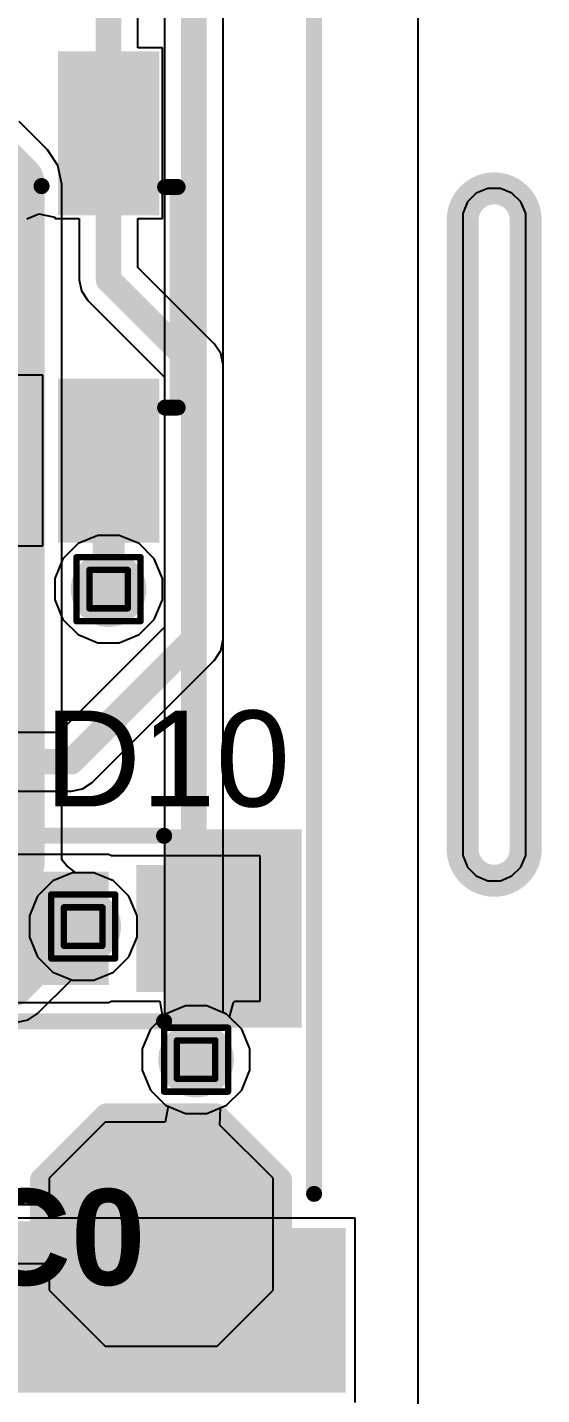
# Model space of a CAD drawing. Header units: inches. Extents: x -22 to 5433, y -13 to 5447.
# Drawn here: x 63.86 to 67.94, y 8.66 to 19.52 of the extents above; entities that cross this region are included whole.
import ezdxf

# ---------------------------------------------------------------- set-up
doc = ezdxf.new("R2010")
doc.units = ezdxf.units.IN
for name, color, linetype in [('Board_outline', 216, 'Continuous'), ('Bottom Layer', 5, 'Continuous'), ('Bottom Overlay', 54, 'Continuous'), ('Bottom Paste', 16, 'Continuous'), ('Bottom Solder', 6, 'Continuous'), ('Drill Drawing', 1, 'Continuous'), ('Ground', 16, 'Continuous'), ('Multi-Layer', 9, 'Continuous'), ('Power', 76, 'Continuous'), ('Top Layer', 1, 'Continuous'), ('Top Overlay', 2, 'Continuous'), ('Top Paste', 8, 'Continuous'), ('Top Solder', 216, 'Continuous'), ('Via Holes', 16, 'Continuous')]:
    doc.layers.add(name, color=color, linetype=linetype)
doc.styles.add('Arial', font='', dxfattribs={"height": 0.2})
doc.styles.add('Arial_Bold', font='', dxfattribs={"height": 0.2})
doc.styles.get('Arial').set_extended_font_data('Arial')
doc.styles.get('Arial_Bold').set_extended_font_data('Arial', bold=True)

msp = doc.modelspace()

# ---------------------------------------------------------------- hatches: boundary and pattern name
at = {"layer": 'Bottom Layer'}
h = msp.add_hatch(color=5, dxfattribs=at)
edge = h.paths.add_edge_path()
edge.add_arc((64.5, 15.061), 0.3, 0, 360)
h = msp.add_hatch(color=5, dxfattribs=at)
edge = h.paths.add_edge_path()
edge.add_arc((64.299, 12.382), 0.3, 0, 360)
h = msp.add_hatch(color=5, dxfattribs=at)
edge = h.paths.add_edge_path()
edge.add_arc((65.195, 11.324), 0.3, 0, 360)
msp.add_hatch(color=5, dxfattribs=at).paths.add_polyline_path([(66.331, 9.938), (66.331, 8.728), (63.631, 8.728), (63.631, 9.938)])
at = {"layer": 'Bottom Paste'}
msp.add_hatch(color=16, dxfattribs=at).paths.add_polyline_path([(66.331, 9.938), (66.331, 8.728), (63.631, 8.728), (63.631, 9.938)])
at = {"layer": 'Bottom Solder'}
msp.add_hatch(color=6, dxfattribs=at).paths.add_polyline_path([(66.382, 9.988), (66.382, 8.678), (63.581, 8.678), (63.581, 9.988)])
at = {"layer": 'Ground'}
h = msp.add_hatch(color=16, dxfattribs=at)
edge = h.paths.add_edge_path()
edge.add_arc((64.5, 15.061), 0.3, 0, 360)
h = msp.add_hatch(color=16, dxfattribs=at)
edge = h.paths.add_edge_path()
edge.add_arc((64.299, 12.382), 0.3, 0, 360)
h = msp.add_hatch(color=16, dxfattribs=at)
edge = h.paths.add_edge_path()
edge.add_arc((65.195, 11.324), 0.3, 0, 360)
at = {"layer": 'Power'}
h = msp.add_hatch(color=76, dxfattribs=at)
edge = h.paths.add_edge_path()
edge.add_arc((64.5, 15.061), 0.3, 0, 360)
h = msp.add_hatch(color=76, dxfattribs=at)
edge = h.paths.add_edge_path()
edge.add_arc((64.299, 12.382), 0.3, 0, 360)
h = msp.add_hatch(color=76, dxfattribs=at)
edge = h.paths.add_edge_path()
edge.add_arc((65.195, 11.324), 0.3, 0, 360)
at = {"layer": 'Top Layer'}
for points in [[(64.2, 18.133), (64.2, 19.233), (64.8, 19.233), (64.8, 18.133)], [(64.2, 15.533), (64.2, 16.633), (64.8, 16.633), (64.8, 15.533)], [(61.334, 11.916), (64.5, 11.916), (64.5, 12.816), (61.334, 12.816)], [(64.776, 12.816), (65.576, 12.816), (65.576, 11.916), (64.776, 11.916)], [(64.536, 9.176), (65.298, 9.176), (65.679, 9.557), (65.679, 10.319), (65.298, 10.7), (64.536, 10.7), (64.155, 10.319), (64.155, 9.557)]]:
    msp.add_hatch(color=1, dxfattribs=at).paths.add_polyline_path(points)
h = msp.add_hatch(color=1, dxfattribs=at)
edge = h.paths.add_edge_path()
edge.add_arc((64.5, 15.061), 0.3, 0, 360)
h = msp.add_hatch(color=1, dxfattribs=at)
edge = h.paths.add_edge_path()
edge.add_arc((64.299, 12.382), 0.3, 0, 360)
h = msp.add_hatch(color=1, dxfattribs=at)
edge = h.paths.add_edge_path()
edge.add_arc((65.195, 11.324), 0.3, 0, 360)
at = {"layer": 'Top Overlay'}
for points in [[(66.033, 13.154), (64.941, 13.154), (64.941, 12.849), (66.033, 12.849)], [(66.033, 12.875), (65.601, 12.875), (65.601, 11.859), (66.033, 11.859)], [(66.033, 11.884), (64.941, 11.884), (64.941, 11.579), (66.033, 11.579)]]:
    msp.add_hatch(color=2, dxfattribs=at).paths.add_polyline_path(points)
at = {"layer": 'Top Paste'}
for points in [[(64.2, 18.133), (64.2, 19.233), (64.8, 19.233), (64.8, 18.133)], [(64.2, 15.533), (64.2, 16.633), (64.8, 16.633), (64.8, 15.533)], [(64.776, 12.816), (65.576, 12.816), (65.576, 11.916), (64.776, 11.916)], [(64.536, 9.176), (65.298, 9.176), (65.679, 9.557), (65.679, 10.319), (65.298, 10.7), (64.536, 10.7), (64.155, 10.319), (64.155, 9.557)]]:
    msp.add_hatch(color=8, dxfattribs=at).paths.add_polyline_path(points)
at = {"layer": 'Top Solder'}
for points in [[(64.098, 18.031), (64.098, 19.334), (64.902, 19.334), (64.902, 18.031)], [(63.148, 15.431), (63.148, 16.734), (63.952, 16.734), (63.952, 15.431)], [(64.098, 15.431), (64.098, 16.734), (64.902, 16.734), (64.902, 15.431)], [(64.721, 12.871), (65.631, 12.871), (65.631, 11.861), (64.721, 11.861)], [(64.485, 9.074), (65.348, 9.074), (65.78, 9.506), (65.78, 10.369), (65.348, 10.801), (64.485, 10.801), (64.053, 10.369), (64.053, 9.506)]]:
    msp.add_hatch(color=216, dxfattribs=at).paths.add_polyline_path(points)
at = {"layer": 'Via Holes'}
h = msp.add_hatch(color=7, dxfattribs=at)
edge = h.paths.add_edge_path()
edge.add_arc((64.5, 15.061), 0.15, 0, 360)
h = msp.add_hatch(color=7, dxfattribs=at)
edge = h.paths.add_edge_path()
edge.add_arc((64.299, 12.382), 0.15, 0, 360)
h = msp.add_hatch(color=7, dxfattribs=at)
edge = h.paths.add_edge_path()
edge.add_arc((65.195, 11.324), 0.15, 0, 360)

# ---------------------------------------------------------------- linework, layer by layer
at = {"layer": 'Board_outline'}
for points in [[(67.311, 17.995, 0.254, 0.254, -1), (67.811, 17.995, 0.254, 0.254, 0)], [(67.311, 12.995, 0.254, 0.254, 0), (67.311, 17.995, 0.254, 0.254, 0)], [(67.811, 12.995, 0.254, 0.254, 0), (67.811, 17.995, 0.254, 0.254, 0)], [(67.811, 12.995, 0.254, 0.254, -1), (67.311, 12.995, 0.254, 0.254, 0)]]:
    msp.add_lwpolyline(points, format="xyseb", dxfattribs=at)
for points in [[(67.247, 17.995, 0.127, 0.127, 1), (67.374, 17.995, 0.127, 0.127, 1)], [(67.247, 17.995, 0.127, 0.127, 1), (67.374, 17.995, 0.127, 0.127, 1)], [(67.747, 17.995, 0.127, 0.127, 1), (67.874, 17.995, 0.127, 0.127, 1)], [(67.747, 17.995, 0.127, 0.127, 1), (67.874, 17.995, 0.127, 0.127, 1)], [(67.247, 12.995, 0.127, 0.127, 1), (67.374, 12.995, 0.127, 0.127, 1)], [(67.247, 12.995, 0.127, 0.127, 1), (67.374, 12.995, 0.127, 0.127, 1)], [(67.747, 12.995, 0.127, 0.127, 1), (67.874, 12.995, 0.127, 0.127, 1)], [(67.747, 12.995, 0.127, 0.127, 1), (67.874, 12.995, 0.127, 0.127, 1)]]:
    msp.add_lwpolyline(points, format="xyseb", close=True, dxfattribs=at)
at = {"layer": 'Bottom Layer'}
for p, q in [((66.954, 34.132), (66.954, 5.517)), ((64.014, 18.552), (63.791, 18.775)), ((64.098, 18.426), (64.014, 18.552)), ((64.128, 18.278), (64.098, 18.426)), ((64.128, 12.911), (64.128, 18.278)), ((64.167, 12.865), (64.128, 12.911)), ((64.241, 12.809), (64.167, 12.865)), ((64.384, 12.809), (64.241, 12.809)), ((64.54, 12.744), (64.384, 12.809)), ((64.661, 12.624), (64.54, 12.744)), ((64.726, 12.467), (64.661, 12.624)), ((64.726, 12.297), (64.726, 12.467)), ((64.661, 12.14), (64.726, 12.297)), ((64.54, 12.02), (64.661, 12.14)), ((63.937, 11.69), (64.205, 11.959)), ((64.205, 11.959), (64.214, 11.955)), ((64.214, 11.955), (64.384, 11.955)), ((64.384, 11.955), (64.54, 12.02)), ((65.11, 11.751), (64.953, 11.686)), ((65.28, 11.751), (65.11, 11.751)), ((65.437, 11.686), (65.28, 11.751)), ((63.772, 11.622), (63.861, 11.64)), ((63.861, 11.64), (63.937, 11.69)), ((64.953, 11.686), (64.833, 11.566)), ((65.557, 11.566), (65.437, 11.686)), ((64.833, 11.566), (64.768, 11.409)), ((65.622, 11.409), (65.557, 11.566)), ((64.768, 11.409), (64.768, 11.24)), ((65.622, 11.24), (65.622, 11.409)), ((64.768, 11.24), (64.833, 11.083)), ((65.557, 11.083), (65.622, 11.24)), ((64.833, 11.083), (64.953, 10.962)), ((65.437, 10.962), (65.557, 11.083)), ((64.953, 10.962), (65.11, 10.897)), ((65.11, 10.897), (65.28, 10.897)), ((65.28, 10.897), (65.437, 10.962)), ((66.458, 10.065), (63.511, 10.065)), ((66.458, 8.601), (66.458, 10.065))]:
    msp.add_line(p, q, dxfattribs=at)
for points in [[(63.373, 18.644, 0.508, 0.508, 0), (63.74, 18.278, 0.508, 0.508, 0)], [(63.74, 12.894, 0.508, 0.508, 0), (63.74, 18.278, 0.508, 0.508, 0)], [(63.278, 12.433, 0.508, 0.508, 0), (63.74, 12.894, 0.508, 0.508, 0)], [(63.772, 11.855, 0.203, 0.203, 0), (64.299, 12.382, 0.203, 0.203, 0)], [(60.404, 11.855, 0.203, 0.203, 0), (63.772, 11.855, 0.203, 0.203, 0)]]:
    msp.add_lwpolyline(points, format="xyseb", dxfattribs=at)
for points in [[(63.613, 18.278, 0.254, 0.254, 1), (63.867, 18.278, 0.254, 0.254, 1)], [(63.613, 18.278, 0.254, 0.254, 1), (63.867, 18.278, 0.254, 0.254, 1)], [(63.613, 12.894, 0.254, 0.254, 1), (63.867, 12.894, 0.254, 0.254, 1)], [(63.613, 12.894, 0.254, 0.254, 1), (63.867, 12.894, 0.254, 0.254, 1)], [(64.248, 12.382, 0.102, 0.102, 1), (64.349, 12.382, 0.102, 0.102, 1)], [(63.721, 11.855, 0.102, 0.102, 1), (63.823, 11.855, 0.102, 0.102, 1)], [(63.721, 11.855, 0.102, 0.102, 1), (63.823, 11.855, 0.102, 0.102, 1)]]:
    msp.add_lwpolyline(points, format="xyseb", close=True, dxfattribs=at)
at = {"layer": 'Bottom Overlay'}
msp.add_lwpolyline([(66.132, 10.258, 0.127, 0.127, 0), (66.132, 20.947, 0.127, 0.127, 0)], format="xyseb", dxfattribs=at)
msp.add_lwpolyline([(66.1, 10.258, 0.0637, 0.0637, 1), (66.163, 10.258, 0.0637, 0.0637, 1)], format="xyseb", close=True, dxfattribs=at)
at = {"layer": 'Drill Drawing'}
for points in [[(64.246, 15.315, 0.0508, 0.0508, 0), (64.754, 15.315, 0.0508, 0.0508, 0)], [(64.246, 14.807, 0.0508, 0.0508, 0), (64.246, 15.315, 0.0508, 0.0508, 0)], [(64.754, 14.807, 0.0508, 0.0508, 0), (64.754, 15.315, 0.0508, 0.0508, 0)], [(64.348, 15.214, 0.0508, 0.0508, 0), (64.652, 15.214, 0.0508, 0.0508, 0)], [(64.348, 14.909, 0.0508, 0.0508, 0), (64.348, 15.214, 0.0508, 0.0508, 0)], [(64.652, 14.909, 0.0508, 0.0508, 0), (64.652, 15.214, 0.0508, 0.0508, 0)], [(64.348, 14.909, 0.0508, 0.0508, 0), (64.652, 14.909, 0.0508, 0.0508, 0)], [(64.246, 14.807, 0.0508, 0.0508, 0), (64.754, 14.807, 0.0508, 0.0508, 0)], [(64.045, 12.636, 0.0508, 0.0508, 0), (64.553, 12.636, 0.0508, 0.0508, 0)], [(64.045, 12.128, 0.0508, 0.0508, 0), (64.045, 12.636, 0.0508, 0.0508, 0)], [(64.553, 12.128, 0.0508, 0.0508, 0), (64.553, 12.636, 0.0508, 0.0508, 0)], [(64.146, 12.534, 0.0508, 0.0508, 0), (64.451, 12.534, 0.0508, 0.0508, 0)], [(64.146, 12.229, 0.0508, 0.0508, 0), (64.146, 12.534, 0.0508, 0.0508, 0)], [(64.451, 12.229, 0.0508, 0.0508, 0), (64.451, 12.534, 0.0508, 0.0508, 0)], [(64.146, 12.229, 0.0508, 0.0508, 0), (64.451, 12.229, 0.0508, 0.0508, 0)], [(64.045, 12.128, 0.0508, 0.0508, 0), (64.553, 12.128, 0.0508, 0.0508, 0)], [(64.941, 11.578, 0.0508, 0.0508, 0), (65.449, 11.578, 0.0508, 0.0508, 0)], [(64.941, 11.07, 0.0508, 0.0508, 0), (64.941, 11.578, 0.0508, 0.0508, 0)], [(65.449, 11.07, 0.0508, 0.0508, 0), (65.449, 11.578, 0.0508, 0.0508, 0)], [(65.042, 11.477, 0.0508, 0.0508, 0), (65.347, 11.477, 0.0508, 0.0508, 0)], [(65.042, 11.172, 0.0508, 0.0508, 0), (65.042, 11.477, 0.0508, 0.0508, 0)], [(65.347, 11.172, 0.0508, 0.0508, 0), (65.347, 11.477, 0.0508, 0.0508, 0)], [(65.042, 11.172, 0.0508, 0.0508, 0), (65.347, 11.172, 0.0508, 0.0508, 0)], [(64.941, 11.07, 0.0508, 0.0508, 0), (65.449, 11.07, 0.0508, 0.0508, 0)]]:
    msp.add_lwpolyline(points, format="xyseb", dxfattribs=at)
for points in [[(64.233, 15.315, 0.0254, 0.0254, 1), (64.259, 15.315, 0.0254, 0.0254, 1)], [(64.233, 15.315, 0.0254, 0.0254, 1), (64.259, 15.315, 0.0254, 0.0254, 1)], [(64.741, 15.315, 0.0254, 0.0254, 1), (64.767, 15.315, 0.0254, 0.0254, 1)], [(64.741, 15.315, 0.0254, 0.0254, 1), (64.767, 15.315, 0.0254, 0.0254, 1)], [(64.335, 15.214, 0.0254, 0.0254, 1), (64.36, 15.214, 0.0254, 0.0254, 1)], [(64.335, 15.214, 0.0254, 0.0254, 1), (64.36, 15.214, 0.0254, 0.0254, 1)], [(64.64, 15.214, 0.0254, 0.0254, 1), (64.665, 15.214, 0.0254, 0.0254, 1)], [(64.64, 15.214, 0.0254, 0.0254, 1), (64.665, 15.214, 0.0254, 0.0254, 1)], [(64.335, 14.909, 0.0254, 0.0254, 1), (64.36, 14.909, 0.0254, 0.0254, 1)], [(64.335, 14.909, 0.0254, 0.0254, 1), (64.36, 14.909, 0.0254, 0.0254, 1)], [(64.64, 14.909, 0.0254, 0.0254, 1), (64.665, 14.909, 0.0254, 0.0254, 1)], [(64.64, 14.909, 0.0254, 0.0254, 1), (64.665, 14.909, 0.0254, 0.0254, 1)], [(64.233, 14.807, 0.0254, 0.0254, 1), (64.259, 14.807, 0.0254, 0.0254, 1)], [(64.233, 14.807, 0.0254, 0.0254, 1), (64.259, 14.807, 0.0254, 0.0254, 1)], [(64.741, 14.807, 0.0254, 0.0254, 1), (64.767, 14.807, 0.0254, 0.0254, 1)], [(64.741, 14.807, 0.0254, 0.0254, 1), (64.767, 14.807, 0.0254, 0.0254, 1)], [(64.032, 12.636, 0.0254, 0.0254, 1), (64.057, 12.636, 0.0254, 0.0254, 1)], [(64.032, 12.636, 0.0254, 0.0254, 1), (64.057, 12.636, 0.0254, 0.0254, 1)], [(64.54, 12.636, 0.0254, 0.0254, 1), (64.565, 12.636, 0.0254, 0.0254, 1)], [(64.54, 12.636, 0.0254, 0.0254, 1), (64.565, 12.636, 0.0254, 0.0254, 1)], [(64.133, 12.534, 0.0254, 0.0254, 1), (64.159, 12.534, 0.0254, 0.0254, 1)], [(64.133, 12.534, 0.0254, 0.0254, 1), (64.159, 12.534, 0.0254, 0.0254, 1)], [(64.438, 12.534, 0.0254, 0.0254, 1), (64.464, 12.534, 0.0254, 0.0254, 1)], [(64.438, 12.534, 0.0254, 0.0254, 1), (64.464, 12.534, 0.0254, 0.0254, 1)], [(64.133, 12.229, 0.0254, 0.0254, 1), (64.159, 12.229, 0.0254, 0.0254, 1)], [(64.133, 12.229, 0.0254, 0.0254, 1), (64.159, 12.229, 0.0254, 0.0254, 1)], [(64.438, 12.229, 0.0254, 0.0254, 1), (64.464, 12.229, 0.0254, 0.0254, 1)], [(64.438, 12.229, 0.0254, 0.0254, 1), (64.464, 12.229, 0.0254, 0.0254, 1)], [(64.032, 12.128, 0.0254, 0.0254, 1), (64.057, 12.128, 0.0254, 0.0254, 1)], [(64.032, 12.128, 0.0254, 0.0254, 1), (64.057, 12.128, 0.0254, 0.0254, 1)], [(64.54, 12.128, 0.0254, 0.0254, 1), (64.565, 12.128, 0.0254, 0.0254, 1)], [(64.54, 12.128, 0.0254, 0.0254, 1), (64.565, 12.128, 0.0254, 0.0254, 1)], [(64.928, 11.578, 0.0254, 0.0254, 1), (64.953, 11.578, 0.0254, 0.0254, 1)], [(64.928, 11.578, 0.0254, 0.0254, 1), (64.953, 11.578, 0.0254, 0.0254, 1)], [(65.436, 11.578, 0.0254, 0.0254, 1), (65.461, 11.578, 0.0254, 0.0254, 1)], [(65.436, 11.578, 0.0254, 0.0254, 1), (65.461, 11.578, 0.0254, 0.0254, 1)], [(65.03, 11.477, 0.0254, 0.0254, 1), (65.055, 11.477, 0.0254, 0.0254, 1)], [(65.03, 11.477, 0.0254, 0.0254, 1), (65.055, 11.477, 0.0254, 0.0254, 1)], [(65.334, 11.477, 0.0254, 0.0254, 1), (65.36, 11.477, 0.0254, 0.0254, 1)], [(65.334, 11.477, 0.0254, 0.0254, 1), (65.36, 11.477, 0.0254, 0.0254, 1)], [(65.03, 11.172, 0.0254, 0.0254, 1), (65.055, 11.172, 0.0254, 0.0254, 1)], [(65.03, 11.172, 0.0254, 0.0254, 1), (65.055, 11.172, 0.0254, 0.0254, 1)], [(65.334, 11.172, 0.0254, 0.0254, 1), (65.36, 11.172, 0.0254, 0.0254, 1)], [(65.334, 11.172, 0.0254, 0.0254, 1), (65.36, 11.172, 0.0254, 0.0254, 1)], [(64.928, 11.07, 0.0254, 0.0254, 1), (64.953, 11.07, 0.0254, 0.0254, 1)], [(64.928, 11.07, 0.0254, 0.0254, 1), (64.953, 11.07, 0.0254, 0.0254, 1)], [(65.436, 11.07, 0.0254, 0.0254, 1), (65.461, 11.07, 0.0254, 0.0254, 1)], [(65.436, 11.07, 0.0254, 0.0254, 1), (65.461, 11.07, 0.0254, 0.0254, 1)]]:
    msp.add_lwpolyline(points, format="xyseb", close=True, dxfattribs=at)
at = {"layer": 'Ground'}
for p, q in [((66.954, 34.132), (66.954, 5.517)), ((64.943, 22.052), (64.943, 11.677)), ((65.409, 11.698), (65.409, 22.149)), ((64.057, 12.744), (63.937, 12.624)), ((64.214, 12.809), (64.057, 12.744)), ((64.384, 12.809), (64.214, 12.809)), ((64.54, 12.744), (64.384, 12.809)), ((64.661, 12.624), (64.54, 12.744)), ((63.937, 12.624), (63.872, 12.467)), ((64.726, 12.467), (64.661, 12.624)), ((63.872, 12.467), (63.872, 12.297)), ((64.726, 12.297), (64.726, 12.467)), ((63.872, 12.297), (63.937, 12.14)), ((64.661, 12.14), (64.726, 12.297)), ((63.937, 12.14), (64.057, 12.02)), ((64.54, 12.02), (64.661, 12.14)), ((64.057, 12.02), (64.214, 11.955)), ((64.214, 11.955), (64.384, 11.955)), ((64.384, 11.955), (64.54, 12.02)), ((64.943, 11.677), (64.833, 11.566)), ((65.437, 11.686), (65.409, 11.698)), ((65.557, 11.566), (65.437, 11.686)), ((64.833, 11.566), (64.768, 11.409)), ((65.622, 11.409), (65.557, 11.566)), ((64.768, 11.409), (64.768, 11.24)), ((65.622, 11.24), (65.622, 11.409)), ((64.768, 11.24), (64.833, 11.083)), ((65.557, 11.083), (65.622, 11.24)), ((64.833, 11.083), (64.953, 10.962)), ((65.437, 10.962), (65.557, 11.083)), ((64.953, 10.962), (65.11, 10.897)), ((65.11, 10.897), (65.28, 10.897)), ((65.28, 10.897), (65.437, 10.962))]:
    msp.add_line(p, q, dxfattribs=at)
for points in [[(65.176, 11.324, 0.203, 0.203, 0), (65.176, 22.149, 0.203, 0.203, 0)], [(65.195, 11.281, 0.203, 0.203, 0), (65.195, 11.324, 0.203, 0.203, 0)]]:
    msp.add_lwpolyline(points, format="xyseb", dxfattribs=at)
for points in [[(65.126, 11.324, 0.102, 0.102, 1), (65.227, 11.324, 0.102, 0.102, 1)], [(65.144, 11.324, 0.102, 0.102, 1), (65.246, 11.324, 0.102, 0.102, 1)], [(65.144, 11.281, 0.102, 0.102, 1), (65.246, 11.281, 0.102, 0.102, 1)]]:
    msp.add_lwpolyline(points, format="xyseb", close=True, dxfattribs=at)
at = {"layer": 'Multi-Layer'}
for p, q in [((67.419, 18.207), (67.349, 18.137)), ((67.511, 18.245), (67.419, 18.207)), ((67.61, 18.245), (67.511, 18.245)), ((67.702, 18.207), (67.61, 18.245)), ((67.773, 18.137), (67.702, 18.207)), ((67.349, 18.137), (67.311, 18.045)), ((67.311, 18.045), (67.311, 17.995)), ((67.811, 18.045), (67.773, 18.137)), ((67.811, 17.995), (67.811, 18.045)), ((67.311, 17.995), (67.311, 12.995)), ((67.311, 17.995), (67.311, 17.995)), ((67.811, 12.995), (67.811, 17.995)), ((67.311, 12.995), (67.311, 12.945)), ((67.311, 12.945), (67.349, 12.853)), ((67.773, 12.853), (67.811, 12.945)), ((67.811, 12.945), (67.811, 12.995)), ((67.811, 12.995), (67.811, 12.995)), ((67.349, 12.853), (67.419, 12.783)), ((67.702, 12.783), (67.773, 12.853)), ((67.419, 12.783), (67.511, 12.745)), ((67.511, 12.745), (67.61, 12.745)), ((67.61, 12.745), (67.702, 12.783))]:
    msp.add_line(p, q, dxfattribs=at)
at = {"layer": 'Power'}
for p, q in [((66.954, 34.132), (66.954, 5.517)), ((64.258, 15.423), (64.138, 15.303)), ((64.415, 15.488), (64.258, 15.423)), ((64.585, 15.488), (64.415, 15.488)), ((64.742, 15.423), (64.585, 15.488)), ((64.862, 15.303), (64.742, 15.423)), ((64.138, 15.303), (64.073, 15.146)), ((64.927, 15.146), (64.862, 15.303)), ((64.073, 15.146), (64.073, 14.977)), ((64.927, 14.977), (64.927, 15.146)), ((64.073, 14.977), (64.138, 14.82)), ((64.862, 14.82), (64.927, 14.977)), ((64.138, 14.82), (64.258, 14.7)), ((64.742, 14.7), (64.862, 14.82)), ((64.258, 14.7), (64.415, 14.634)), ((64.585, 14.634), (64.742, 14.7)), ((64.415, 14.634), (64.585, 14.634)), ((64.057, 12.744), (63.937, 12.624)), ((64.214, 12.809), (64.057, 12.744)), ((64.384, 12.809), (64.214, 12.809)), ((64.54, 12.744), (64.384, 12.809)), ((64.661, 12.624), (64.54, 12.744)), ((63.937, 12.624), (63.872, 12.467)), ((64.726, 12.467), (64.661, 12.624)), ((63.872, 12.467), (63.872, 12.297)), ((64.726, 12.297), (64.726, 12.467)), ((63.872, 12.297), (63.937, 12.14)), ((64.661, 12.14), (64.726, 12.297)), ((63.937, 12.14), (64.057, 12.02)), ((64.54, 12.02), (64.661, 12.14)), ((64.057, 12.02), (64.214, 11.955)), ((64.214, 11.955), (64.384, 11.955)), ((64.384, 11.955), (64.54, 12.02)), ((65.11, 11.751), (64.953, 11.686)), ((65.28, 11.751), (65.11, 11.751)), ((65.437, 11.686), (65.28, 11.751)), ((64.953, 11.686), (64.833, 11.566)), ((65.557, 11.566), (65.437, 11.686)), ((64.833, 11.566), (64.768, 11.409)), ((65.622, 11.409), (65.557, 11.566)), ((64.768, 11.409), (64.768, 11.24)), ((65.622, 11.24), (65.622, 11.409)), ((64.768, 11.24), (64.833, 11.083)), ((65.557, 11.083), (65.622, 11.24)), ((64.833, 11.083), (64.953, 10.962)), ((65.437, 10.962), (65.557, 11.083)), ((64.953, 10.962), (65.11, 10.897)), ((65.11, 10.897), (65.28, 10.897)), ((65.28, 10.897), (65.437, 10.962))]:
    msp.add_line(p, q, dxfattribs=at)
at = {"layer": 'Top Layer'}
for p, q in [((66.954, 34.132), (66.954, 5.517)), ((64.733, 19.36), (64.733, 19.598)), ((64.927, 19.36), (64.733, 19.36)), ((64.927, 18.006), (64.927, 19.36)), ((63.85, 18.004), (63.947, 18.044)), ((63.947, 18.044), (64.073, 18.016)), ((64.073, 18.016), (64.073, 18.006)), ((64.073, 18.006), (64.267, 18.006)), ((64.267, 18.006), (64.267, 17.519)), ((64.733, 17.616), (64.733, 18.006)), ((64.733, 18.006), (64.927, 18.006)), ((65.341, 17.008), (64.733, 17.616)), ((64.267, 17.519), (64.285, 17.43)), ((64.285, 17.43), (64.335, 17.354)), ((64.335, 17.354), (64.943, 16.746)), ((65.392, 16.932), (65.341, 17.008)), ((65.409, 16.843), (65.392, 16.932)), ((65.409, 14.663), (65.409, 16.843)), ((63.977, 16.76), (63.154, 16.76)), ((63.977, 15.406), (63.977, 16.76)), ((64.943, 16.746), (64.943, 14.76)), ((63.783, 15.406), (63.977, 15.406)), ((64.943, 14.76), (64.107, 13.924)), ((65.392, 14.574), (65.409, 14.663)), ((65.341, 14.498), (65.392, 14.574)), ((64.369, 13.526), (65.341, 14.498)), ((64.107, 13.924), (63.358, 13.924)), ((64.204, 13.458), (64.293, 13.475)), ((64.293, 13.475), (64.369, 13.526)), ((63.358, 13.458), (64.204, 13.458)), ((64.5, 12.953), (62.202, 12.953)), ((64.523, 12.944), (64.5, 12.953)), ((64.649, 12.943), (64.523, 12.944)), ((65.703, 12.943), (64.649, 12.943)), ((64.649, 12.943), (64.649, 12.943)), ((65.703, 11.789), (65.703, 12.943)), ((61.334, 11.778), (64.5, 11.778)), ((64.5, 11.778), (64.523, 11.788)), ((64.523, 11.788), (64.649, 11.789)), ((64.649, 11.789), (64.649, 11.789)), ((64.649, 11.789), (64.649, 11.789)), ((64.649, 11.789), (64.907, 11.789)), ((64.907, 11.789), (64.928, 11.662)), ((65.461, 11.662), (65.493, 11.777)), ((65.493, 11.777), (65.5, 11.789)), ((65.5, 11.789), (65.703, 11.789)), ((64.928, 11.662), (64.833, 11.566)), ((65.557, 11.566), (65.461, 11.662)), ((64.833, 11.566), (64.768, 11.409)), ((65.622, 11.409), (65.557, 11.566)), ((64.768, 11.409), (64.768, 11.24)), ((65.622, 11.24), (65.622, 11.409)), ((64.768, 11.24), (64.833, 11.083)), ((65.557, 11.083), (65.622, 11.24)), ((64.833, 11.083), (64.953, 10.962)), ((65.437, 10.962), (65.557, 11.083)), ((64.974, 10.954), (64.949, 10.827)), ((64.953, 10.962), (64.974, 10.954)), ((65.384, 10.803), (65.388, 10.942)), ((65.388, 10.942), (65.437, 10.962)), ((64.472, 10.827), (64.028, 10.382)), ((64.949, 10.827), (64.472, 10.827)), ((65.806, 10.382), (65.384, 10.803)), ((64.028, 10.382), (64.028, 10.171)), ((65.806, 9.493), (65.806, 10.382)), ((64.028, 10.171), (63.537, 10.171)), ((63.633, 9.705), (64.028, 9.705)), ((64.028, 9.705), (64.028, 9.493)), ((64.028, 9.493), (64.472, 9.049)), ((65.361, 9.049), (65.806, 9.493)), ((64.472, 9.049), (65.361, 9.049))]:
    msp.add_line(p, q, dxfattribs=at)
for points in [[(64.5, 18.683, 0.203, 0.203, 0), (64.5, 20.053, 0.203, 0.203, 0)], [(64.5, 17.519, 0.203, 0.203, 0), (64.5, 18.683, 0.203, 0.203, 0)], [(64.5, 17.519, 0.203, 0.203, 0), (65.176, 16.843, 0.203, 0.203, 0)], [(65.176, 14.663, 0.203, 0.203, 0), (65.176, 16.843, 0.203, 0.203, 0)], [(64.5, 15.061, 0.254, 0.254, 0), (64.5, 16.083, 0.254, 0.254, 0)], [(64.204, 13.691, 0.203, 0.203, 0), (65.176, 14.663, 0.203, 0.203, 0)], [(62.992, 13.691, 0.203, 0.203, 0), (64.204, 13.691, 0.203, 0.203, 0)], [(65.176, 11.343, 0.203, 0.203, 0), (65.176, 12.366, 0.203, 0.203, 0)], [(65.176, 11.343, 0.203, 0.203, 0), (65.195, 11.324, 0.203, 0.203, 0)], [(63.537, 9.938, 0.203, 0.203, 0), (64.917, 9.938, 0.203, 0.203, 0)]]:
    msp.add_lwpolyline(points, format="xyseb", dxfattribs=at)
for points in [[(64.449, 18.683, 0.102, 0.102, 1), (64.551, 18.683, 0.102, 0.102, 1)], [(64.449, 18.683, 0.102, 0.102, 1), (64.551, 18.683, 0.102, 0.102, 1)], [(64.449, 17.519, 0.102, 0.102, 1), (64.551, 17.519, 0.102, 0.102, 1)], [(64.449, 17.519, 0.102, 0.102, 1), (64.551, 17.519, 0.102, 0.102, 1)], [(65.126, 16.843, 0.102, 0.102, 1), (65.227, 16.843, 0.102, 0.102, 1)], [(65.126, 16.843, 0.102, 0.102, 1), (65.227, 16.843, 0.102, 0.102, 1)], [(64.437, 16.083, 0.127, 0.127, 1), (64.564, 16.083, 0.127, 0.127, 1)], [(64.437, 15.061, 0.127, 0.127, 1), (64.564, 15.061, 0.127, 0.127, 1)], [(65.126, 14.663, 0.102, 0.102, 1), (65.227, 14.663, 0.102, 0.102, 1)], [(65.126, 14.663, 0.102, 0.102, 1), (65.227, 14.663, 0.102, 0.102, 1)], [(64.153, 13.691, 0.102, 0.102, 1), (64.255, 13.691, 0.102, 0.102, 1)], [(64.153, 13.691, 0.102, 0.102, 1), (64.255, 13.691, 0.102, 0.102, 1)], [(65.126, 12.366, 0.102, 0.102, 1), (65.227, 12.366, 0.102, 0.102, 1)], [(65.126, 11.343, 0.102, 0.102, 1), (65.227, 11.343, 0.102, 0.102, 1)], [(65.126, 11.343, 0.102, 0.102, 1), (65.227, 11.343, 0.102, 0.102, 1)], [(65.144, 11.324, 0.102, 0.102, 1), (65.246, 11.324, 0.102, 0.102, 1)], [(64.866, 9.938, 0.102, 0.102, 1), (64.967, 9.938, 0.102, 0.102, 1)]]:
    msp.add_lwpolyline(points, format="xyseb", close=True, dxfattribs=at)
at = {"layer": 'Top Overlay'}
for points in [[(63.11, 18.263, 0.127, 0.127, 0), (63.968, 18.263, 0.127, 0.127, 0)], [(64.949, 18.256, 0.127, 0.127, 0), (65.049, 18.256, 0.127, 0.127, 0)], [(65.049, 16.504, 0.127, 0.127, 0), (65.049, 18.256, 0.127, 0.127, 0)], [(64.949, 16.504, 0.127, 0.127, 0), (65.049, 16.504, 0.127, 0.127, 0)], [(63.087, 13.102, 0.127, 0.127, 0), (64.941, 13.102, 0.127, 0.127, 0)], [(63.087, 11.629, 0.127, 0.127, 0), (64.941, 11.629, 0.127, 0.127, 0)], [(63.977, 10.369, 0.2, 0.2, 0), (64.485, 10.877, 0.2, 0.2, 0)], [(64.485, 10.877, 0.2, 0.2, 0), (65.348, 10.877, 0.2, 0.2, 0)], [(65.348, 10.877, 0.2, 0.2, 0), (65.856, 10.369, 0.2, 0.2, 0)], [(63.977, 9.506, 0.2, 0.2, 0), (63.977, 10.369, 0.2, 0.2, 0)], [(65.856, 9.506, 0.2, 0.2, 0), (65.856, 10.369, 0.2, 0.2, 0)], [(63.977, 9.506, 0.2, 0.2, 0), (64.485, 8.998, 0.2, 0.2, 0)], [(65.348, 8.998, 0.2, 0.2, 0), (65.856, 9.506, 0.2, 0.2, 0)], [(64.485, 8.998, 0.2, 0.2, 0), (65.348, 8.998, 0.2, 0.2, 0)]]:
    msp.add_lwpolyline(points, format="xyseb", dxfattribs=at)
for points in [[(63.936, 18.263, 0.0635, 0.0635, 1), (64, 18.263, 0.0635, 0.0635, 1)], [(64.917, 18.256, 0.0635, 0.0635, 1), (64.98, 18.256, 0.0635, 0.0635, 1)], [(65.017, 18.256, 0.0635, 0.0635, 1), (65.08, 18.256, 0.0635, 0.0635, 1)], [(65.017, 18.256, 0.0635, 0.0635, 1), (65.08, 18.256, 0.0635, 0.0635, 1)], [(64.917, 16.504, 0.0635, 0.0635, 1), (64.98, 16.504, 0.0635, 0.0635, 1)], [(65.017, 16.504, 0.0635, 0.0635, 1), (65.08, 16.504, 0.0635, 0.0635, 1)], [(65.017, 16.504, 0.0635, 0.0635, 1), (65.08, 16.504, 0.0635, 0.0635, 1)], [(64.909, 13.102, 0.0635, 0.0635, 1), (64.973, 13.102, 0.0635, 0.0635, 1)], [(64.909, 11.629, 0.0635, 0.0635, 1), (64.973, 11.629, 0.0635, 0.0635, 1)], [(64.435, 10.877, 0.1, 0.1, 1), (64.535, 10.877, 0.1, 0.1, 1)], [(64.435, 10.877, 0.1, 0.1, 1), (64.535, 10.877, 0.1, 0.1, 1)], [(65.298, 10.877, 0.1, 0.1, 1), (65.398, 10.877, 0.1, 0.1, 1)], [(65.298, 10.877, 0.1, 0.1, 1), (65.398, 10.877, 0.1, 0.1, 1)], [(63.927, 10.369, 0.1, 0.1, 1), (64.027, 10.369, 0.1, 0.1, 1)], [(63.927, 10.369, 0.1, 0.1, 1), (64.027, 10.369, 0.1, 0.1, 1)], [(65.806, 10.369, 0.1, 0.1, 1), (65.906, 10.369, 0.1, 0.1, 1)], [(65.806, 10.369, 0.1, 0.1, 1), (65.906, 10.369, 0.1, 0.1, 1)], [(63.927, 9.506, 0.1, 0.1, 1), (64.027, 9.506, 0.1, 0.1, 1)], [(63.927, 9.506, 0.1, 0.1, 1), (64.027, 9.506, 0.1, 0.1, 1)], [(65.806, 9.506, 0.1, 0.1, 1), (65.906, 9.506, 0.1, 0.1, 1)], [(65.806, 9.506, 0.1, 0.1, 1), (65.906, 9.506, 0.1, 0.1, 1)], [(64.435, 8.998, 0.1, 0.1, 1), (64.535, 8.998, 0.1, 0.1, 1)], [(64.435, 8.998, 0.1, 0.1, 1), (64.535, 8.998, 0.1, 0.1, 1)], [(65.298, 8.998, 0.1, 0.1, 1), (65.398, 8.998, 0.1, 0.1, 1)], [(65.298, 8.998, 0.1, 0.1, 1), (65.398, 8.998, 0.1, 0.1, 1)]]:
    msp.add_lwpolyline(points, format="xyseb", close=True, dxfattribs=at)

# ---------------------------------------------------------------- texts
at = {"layer": 'Top Overlay', "style": 'Arial'}
msp.add_text('D10', height=0.762, dxfattribs=at).set_placement((63.989, 13.335))
at = {"layer": 'Top Overlay', "style": 'Arial_Bold'}
msp.add_text('ADC0', height=0.762, rotation=360, dxfattribs=at).set_placement((61.895, 9.534))

doc.saveas('drawing.dxf')
